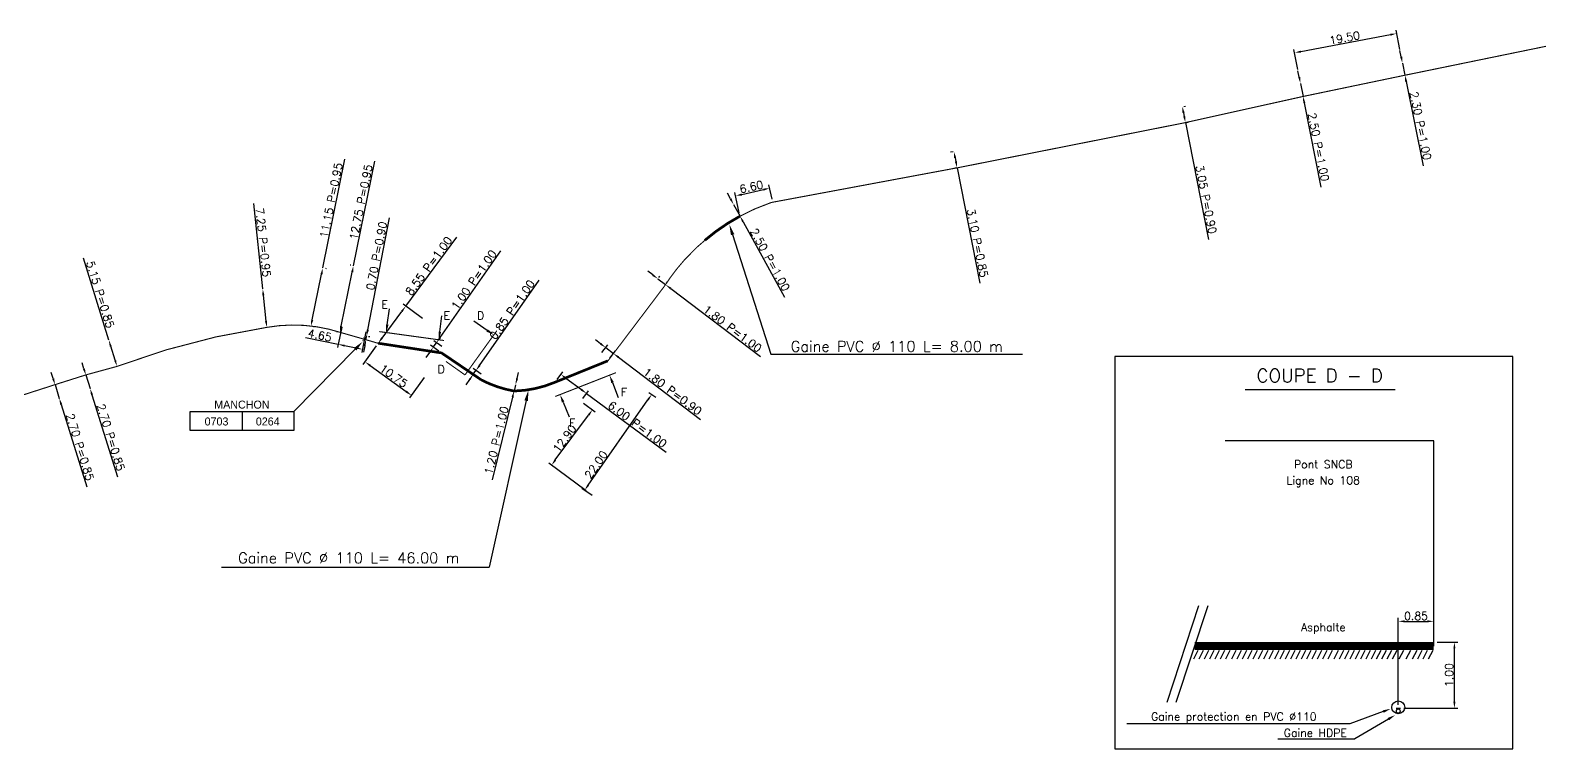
# Model space of a CAD drawing. Header units: millimetres. Extents: x 137998 to 139001, y 123989 to 124496.
# Drawn here: x 138496.3 to 138779.3, y 124013.3 to 124148 of the extents above; entities that cross this region are included whole.
import ezdxf
from ezdxf.enums import TextEntityAlignment as Align

# ---------------------------------------------------------------- set-up
doc = ezdxf.new("R2010")
doc.units = ezdxf.units.MM
doc.header["$MEASUREMENT"] = 0
doc.linetypes.add('CENTER2', pattern=[28.575, 19.05, -3.175, 3.175, -3.175])
doc.layers.get('0').update_dxf_attribs({"linetype": 'CONTINUOUS'})
doc.layers.get('DEFPOINTS').update_dxf_attribs({"linetype": 'CONTINUOUS'})
doc.layers.add('BF05', color=7, linetype='CONTINUOUS')
doc.layers.add('O_100', color=6, linetype='CONTINUOUS')
doc.styles.get("Standard").update_dxf_attribs({"font": 'ROMANS.SHX'})
doc.styles.add('TXT', font='txt')
doc.dimstyles.get("Standard").update_dxf_attribs({"dimtxt": 1.5, "dimasz": 1.2, "dimexe": 0.625, "dimexo": 0.625, "dimgap": 0.25, "dimtad": 1, "dimdec": 1, "dimzin": 0, "dimdsep": 46, "dimtxsty": 'Standard', "dimcen": -0.5, "dimdle": 1, "dimadec": 0, "dimazin": 0, "dimtfac": 0.5, "dimtdec": 1, "dimtmove": 0, "dimatfit": 3, "dimfxl": 1, "dimtolj": 1, "dimtzin": 0, "dimarcsym": 0})

# ---------------------------------------------------------------- blocks, each defined once
blk = doc.blocks.new('*D10')
at = {"layer": 'DEFPOINTS', "color": 0, "linetype": 'Continuous'}
for p in [(138752.49, 124147.36), (138753.18, 124143.74), (138734.06, 124139.96)]:
    blk.add_point(p, dxfattribs=at)
at = {"layer": 'O_100', "color": 0, "linetype": 'Continuous', "lineweight": -2}
for p, q in [((138734.52, 124143.96), (138751.32, 124147.14)), ((138753.06, 124144.36), (138752.38, 124147.97)), ((138733.94, 124140.58), (138733.23, 124144.36))]:
    blk.add_line(p, q, dxfattribs=at)
at = {"layer": 'O_100', "color": 0, "linetype": 'Continuous'}
for points in [[(138751.28, 124147.33), (138751.35, 124146.94), (138752.49, 124147.36)], [(138734.49, 124144.16), (138734.56, 124143.77), (138733.34, 124143.74)]]:
    blk.add_solid(points, dxfattribs=at)
at = {"layer": 'O_100', "color": 0, "linetype": 'Continuous', "insert": (138742.73, 124146.53), "char_height": 1.5, "attachment_point": 5, "rotation": 10.6913}
blk.add_mtext('\\A1;19.50', dxfattribs=at)
blk = doc.blocks.new('*D9')
at = {"layer": 'DEFPOINTS', "color": 0, "linetype": 'Continuous'}
for p in [(138753.57, 124141.78), (138754.03, 124139.53), (138754.03, 124139.53)]:
    blk.add_point(p, dxfattribs=at)
at = {"layer": 'O_100', "color": 0, "linetype": 'Continuous', "lineweight": -2}
for p, q in [((138753.34, 124142.96), (138753.1, 124144.14)), ((138753.57, 124141.78), (138754.03, 124139.53)), ((138754.27, 124138.35), (138757.48, 124122.55))]:
    blk.add_line(p, q, dxfattribs=at)
at = {"layer": 'O_100', "color": 0, "linetype": 'Continuous'}
for points in [[(138753.53, 124143), (138753.14, 124142.92), (138753.57, 124141.78)], [(138754.47, 124138.39), (138754.07, 124138.31), (138754.03, 124139.53)]]:
    blk.add_solid(points, dxfattribs=at)
at = {"layer": 'O_100', "color": 0, "linetype": 'Continuous', "insert": (138756.97, 124130.06), "char_height": 1.5, "attachment_point": 5, "rotation": 281.4679}
blk.add_mtext('\\A1;2.30 P=1.00', dxfattribs=at)
blk = doc.blocks.new('*D8')
at = {"layer": 'DEFPOINTS', "color": 0, "linetype": 'Continuous'}
for p in [(138734.44, 124138), (138734.93, 124135.55), (138734.93, 124135.55)]:
    blk.add_point(p, dxfattribs=at)
at = {"layer": 'O_100', "color": 0, "linetype": 'Continuous', "lineweight": -2}
for p, q in [((138734.21, 124139.18), (138733.98, 124140.36)), ((138734.44, 124138), (138734.93, 124135.55)), ((138735.16, 124134.37), (138738.28, 124118.55))]:
    blk.add_line(p, q, dxfattribs=at)
at = {"layer": 'O_100', "color": 0, "linetype": 'Continuous'}
for points in [[(138734.41, 124139.22), (138734.02, 124139.14), (138734.44, 124138)], [(138735.36, 124134.41), (138734.96, 124134.33), (138734.93, 124135.55)]]:
    blk.add_solid(points, dxfattribs=at)
at = {"layer": 'O_100', "color": 0, "linetype": 'Continuous', "insert": (138737.82, 124126.07), "char_height": 1.5, "attachment_point": 5, "rotation": 281.1672}
blk.add_mtext('\\A1;2.50 P=1.00', dxfattribs=at)
blk = doc.blocks.new('*D7')
at = {"layer": 'DEFPOINTS', "color": 0, "linetype": 'Continuous'}
for p in [(138711.95, 124133.57), (138712.54, 124130.58), (138712.89, 124130.65)]:
    blk.add_point(p, dxfattribs=at)
at = {"layer": 'O_100', "color": 0, "linetype": 'Continuous', "lineweight": -2}
for p, q in [((138712.53, 124132.46), (138712.66, 124131.82)), ((138712.57, 124133.69), (138712.91, 124133.76)), ((138712.89, 124130.65), (138717.22, 124108.71)), ((138713.16, 124130.7), (138713.5, 124130.77))]:
    blk.add_line(p, q, dxfattribs=at)
at = {"layer": 'O_100', "color": 0, "linetype": 'Continuous'}
for points in [[(138712.73, 124132.5), (138712.33, 124132.42), (138712.3, 124133.64)], [(138712.85, 124131.86), (138712.46, 124131.79), (138712.89, 124130.65)]]:
    blk.add_solid(points, dxfattribs=at)
at = {"layer": 'O_100', "color": 0, "linetype": 'Continuous', "insert": (138716.75, 124116.23), "char_height": 1.5, "attachment_point": 5, "rotation": 281.1672}
blk.add_mtext('\\A1;3.05 P=0.90', dxfattribs=at)
blk = doc.blocks.new('*D6')
at = {"layer": 'DEFPOINTS', "color": 0, "linetype": 'Continuous'}
for p in [(138669.97, 124125.3), (138670.08, 124122.16), (138670.57, 124122.26)]:
    blk.add_point(p, dxfattribs=at)
at = {"layer": 'O_100', "color": 0, "linetype": 'Continuous', "lineweight": -2}
for p, q in [((138669.35, 124125.18), (138668.86, 124125.08)), ((138669.71, 124124.03), (138669.84, 124123.34)), ((138669.96, 124122.14), (138669.46, 124122.04)), ((138670.08, 124122.16), (138674.34, 124100.55))]:
    blk.add_line(p, q, dxfattribs=at)
at = {"layer": 'O_100', "color": 0, "linetype": 'Continuous'}
for points in [[(138669.9, 124124.07), (138669.51, 124123.99), (138669.47, 124125.21)], [(138670.04, 124123.38), (138669.65, 124123.3), (138670.08, 124122.16)]]:
    blk.add_solid(points, dxfattribs=at)
at = {"layer": 'O_100', "color": 0, "linetype": 'Continuous', "insert": (138673.88, 124108.07), "char_height": 1.5, "attachment_point": 5, "rotation": 281.1672}
blk.add_mtext('\\A1;3.10 P=0.85', dxfattribs=at)
blk = doc.blocks.new('*D5')
at = {"layer": 'DEFPOINTS', "color": 0, "linetype": 'Continuous'}
for p in [(138634.93, 124118.35), (138635.52, 124115.69), (138629.37, 124113.11)]:
    blk.add_point(p, dxfattribs=at)
at = {"layer": 'O_100', "color": 0, "linetype": 'Continuous', "lineweight": -2}
for p, q in [((138629.23, 124113.72), (138628.37, 124117.52)), ((138629.68, 124117.17), (138633.76, 124118.09)), ((138635.39, 124116.3), (138634.79, 124118.96))]:
    blk.add_line(p, q, dxfattribs=at)
at = {"layer": 'O_100', "color": 0, "linetype": 'Continuous'}
for points in [[(138633.71, 124118.28), (138633.8, 124117.89), (138634.93, 124118.35)], [(138629.64, 124117.37), (138629.73, 124116.98), (138628.51, 124116.91)]]:
    blk.add_solid(points, dxfattribs=at)
at = {"layer": 'O_100', "color": 0, "linetype": 'Continuous', "insert": (138631.5, 124118.6), "char_height": 1.5, "attachment_point": 5, "rotation": 12.6831}
blk.add_mtext('\\A1;6.60', dxfattribs=at)
blk = doc.blocks.new('*D4')
at = {"layer": 'DEFPOINTS', "color": 0, "linetype": 'Continuous'}
for p in [(138628.16, 124115.3), (138629.37, 124113.11), (138629.37, 124113.11)]:
    blk.add_point(p, dxfattribs=at)
at = {"layer": 'O_100', "color": 0, "linetype": 'Continuous', "lineweight": -2}
for p, q in [((138627.58, 124116.35), (138627.01, 124117.4)), ((138628.16, 124115.3), (138629.37, 124113.11)), ((138629.94, 124112.06), (138637.71, 124097.92))]:
    blk.add_line(p, q, dxfattribs=at)
at = {"layer": 'O_100', "color": 0, "linetype": 'Continuous'}
for points in [[(138627.76, 124116.45), (138627.41, 124116.26), (138628.16, 124115.3)], [(138630.12, 124112.15), (138629.77, 124111.96), (138629.37, 124113.11)]]:
    blk.add_solid(points, dxfattribs=at)
at = {"layer": 'O_100', "color": 0, "linetype": 'Continuous', "insert": (138634.99, 124104.94), "char_height": 1.5, "attachment_point": 5, "rotation": 298.7785}
blk.add_mtext('\\A1;2.50 P=1.00', dxfattribs=at)
blk = doc.blocks.new('*D118')
at = {"layer": 'DEFPOINTS', "color": 0, "linetype": 'Continuous'}
for p in [(138572.44, 124089.37), (138573.41, 124087.47), (138573.98, 124088.29)]:
    blk.add_point(p, dxfattribs=at)
at = {"layer": 'O_100', "color": 0, "linetype": 'Continuous', "lineweight": -2}
for p, q in [((138573.13, 124090.36), (138584.54, 124106.64)), ((138571.86, 124088.55), (138572.44, 124089.37)), ((138573.47, 124088.65), (138571.93, 124089.73)), ((138571.17, 124087.57), (138570.49, 124086.59)), ((138572.9, 124087.83), (138571.35, 124088.91))]:
    blk.add_line(p, q, dxfattribs=at)
at = {"layer": 'O_100', "color": 0, "linetype": 'Continuous'}
for points in [[(138572.96, 124090.47), (138573.29, 124090.24), (138572.44, 124089.37)], [(138571.01, 124087.69), (138571.34, 124087.46), (138571.86, 124088.55)]]:
    blk.add_solid(points, dxfattribs=at)
at = {"layer": 'O_100', "color": 0, "linetype": 'Continuous', "insert": (138579.49, 124101.18), "char_height": 1.5, "attachment_point": 5, "rotation": 54.9753}
blk.add_mtext('\\A1;1.00 P=1.00', dxfattribs=at)
blk = doc.blocks.new('*D117')
at = {"layer": 'DEFPOINTS', "color": 0, "linetype": 'Continuous'}
for p in [(138566.68, 124096.22), (138570.31, 124093.53), (138561.54, 124089.28)]:
    blk.add_point(p, dxfattribs=at)
at = {"layer": 'O_100', "color": 0, "linetype": 'Continuous', "lineweight": -2}
for p, q in [((138566.68, 124096.22), (138576.28, 124109.18)), ((138562.25, 124090.25), (138565.96, 124095.26)), ((138569.81, 124093.9), (138566.18, 124096.6))]:
    blk.add_line(p, q, dxfattribs=at)
at = {"layer": 'O_100', "color": 0, "linetype": 'Continuous'}
for points in [[(138565.8, 124095.38), (138566.12, 124095.14), (138566.68, 124096.22)], [(138562.09, 124090.37), (138562.41, 124090.13), (138561.54, 124089.28)]]:
    blk.add_solid(points, dxfattribs=at)
at = {"layer": 'O_100', "color": 0, "linetype": 'Continuous', "insert": (138571.03, 124103.78), "char_height": 1.5, "attachment_point": 5, "rotation": 53.4733}
blk.add_mtext('\\A1;8.55 P=1.00', dxfattribs=at)
blk = doc.blocks.new('*D116')
at = {"layer": 'DEFPOINTS', "color": 0, "linetype": 'Continuous'}
for p in [(138561.54, 124089.28), (138570.48, 124083.34), (138567.73, 124079.53)]:
    blk.add_point(p, dxfattribs=at)
at = {"layer": 'O_100', "color": 0, "linetype": 'Continuous', "lineweight": -2}
for p, q in [((138561.17, 124088.78), (138558.67, 124085.31)), ((138560.01, 124085.11), (138566.76, 124080.24)), ((138570.12, 124082.84), (138567.37, 124079.03))]:
    blk.add_line(p, q, dxfattribs=at)
at = {"layer": 'O_100', "color": 0, "linetype": 'Continuous'}
for points in [[(138560.12, 124085.27), (138559.89, 124084.95), (138559.03, 124085.81)], [(138566.88, 124080.4), (138566.64, 124080.07), (138567.73, 124079.53)]]:
    blk.add_solid(points, dxfattribs=at)
at = {"layer": 'O_100', "color": 0, "linetype": 'Continuous', "insert": (138564.42, 124083.16), "char_height": 1.5, "attachment_point": 5, "rotation": 324.1872}
blk.add_mtext('\\A1;10.75', dxfattribs=at)
blk = doc.blocks.new('*D115')
at = {"layer": 'DEFPOINTS', "color": 0, "linetype": 'Continuous'}
for p in [(138554.83, 124092.93), (138559.36, 124092.06), (138558.57, 124088.15)]:
    blk.add_point(p, dxfattribs=at)
at = {"layer": 'O_100', "color": 0, "linetype": 'Continuous', "lineweight": -2}
for p, q in [((138554.71, 124092.31), (138553.93, 124088.46)), ((138554.05, 124089.07), (138547.9, 124090.32)), ((138559.24, 124091.45), (138558.44, 124087.54)), ((138557.39, 124088.39), (138555.23, 124088.83))]:
    blk.add_line(p, q, dxfattribs=at)
at = {"layer": 'O_100', "color": 0, "linetype": 'Continuous'}
for points in [[(138555.27, 124089.03), (138555.19, 124088.64), (138554.05, 124089.07)], [(138557.43, 124088.59), (138557.35, 124088.2), (138558.57, 124088.15)]]:
    blk.add_solid(points, dxfattribs=at)
at = {"layer": 'O_100', "color": 0, "linetype": 'Continuous', "insert": (138550.59, 124090.79), "char_height": 1.5, "attachment_point": 5, "rotation": 348.5252}
blk.add_mtext('\\A1;4.65', dxfattribs=at)
blk = doc.blocks.new('*D114')
at = {"layer": 'DEFPOINTS', "color": 0, "linetype": 'Continuous'}
for p in [(138558.97, 124090), (138559.1, 124090.7), (138559.37, 124090.65)]:
    blk.add_point(p, dxfattribs=at)
at = {"layer": 'O_100', "color": 0, "linetype": 'Continuous', "lineweight": -2}
for p, q in [((138559.59, 124091.83), (138563.62, 124112.81)), ((138559.23, 124089.95), (138559.37, 124090.65)), ((138559.58, 124089.88), (138559.84, 124089.83)), ((138559.71, 124090.58), (138559.98, 124090.53)), ((138559, 124088.77), (138558.78, 124087.59))]:
    blk.add_line(p, q, dxfattribs=at)
at = {"layer": 'O_100', "color": 0, "linetype": 'Continuous'}
for points in [[(138558.81, 124088.8), (138559.2, 124088.73), (138559.23, 124089.95)], [(138559.4, 124091.87), (138559.79, 124091.79), (138559.37, 124090.65)]]:
    blk.add_solid(points, dxfattribs=at)
at = {"layer": 'O_100', "color": 0, "linetype": 'Continuous', "insert": (138561.23, 124105.67), "char_height": 1.5, "attachment_point": 5, "rotation": 79.1442}
blk.add_mtext('\\A1;0.70 P=0.90', dxfattribs=at)
blk = doc.blocks.new('*D113')
at = {"layer": 'DEFPOINTS', "color": 0, "linetype": 'Continuous'}
for p in [(138557.05, 124103.79), (138554.35, 124091.33), (138554.5, 124091.3)]:
    blk.add_point(p, dxfattribs=at)
at = {"layer": 'O_100', "color": 0, "linetype": 'Continuous', "lineweight": -2}
for p, q in [((138556.9, 124103.82), (138560.9, 124123.45)), ((138556.43, 124103.91), (138556.29, 124103.94)), ((138554.59, 124092.5), (138556.66, 124102.64)), ((138553.89, 124091.42), (138553.74, 124091.45))]:
    blk.add_line(p, q, dxfattribs=at)
at = {"layer": 'O_100', "color": 0, "linetype": 'Continuous'}
for points in [[(138556.46, 124102.68), (138556.85, 124102.6), (138556.9, 124103.82)], [(138554.4, 124092.54), (138554.79, 124092.46), (138554.35, 124091.33)]]:
    blk.add_solid(points, dxfattribs=at)
at = {"layer": 'O_100', "color": 0, "linetype": 'Continuous', "insert": (138558.31, 124115.74), "char_height": 1.5, "attachment_point": 5, "rotation": 78.4804}
blk.add_mtext('\\A1;12.75 P=0.95', dxfattribs=at)
blk = doc.blocks.new('*D112')
at = {"layer": 'DEFPOINTS', "color": 0, "linetype": 'Continuous'}
for p in [(138551.03, 124103.45), (138551.15, 124103.43), (138548.8, 124092.53)]:
    blk.add_point(p, dxfattribs=at)
at = {"layer": 'O_100', "color": 0, "linetype": 'Continuous', "lineweight": -2}
for p, q in [((138551.15, 124103.43), (138555.3, 124123.78)), ((138551.64, 124103.33), (138551.76, 124103.3)), ((138549.16, 124093.68), (138550.91, 124102.25)), ((138549.42, 124092.4), (138549.54, 124092.38))]:
    blk.add_line(p, q, dxfattribs=at)
at = {"layer": 'O_100', "color": 0, "linetype": 'Continuous'}
for points in [[(138550.72, 124102.29), (138551.11, 124102.21), (138551.15, 124103.43)], [(138548.97, 124093.72), (138549.36, 124093.64), (138548.92, 124092.5)]]:
    blk.add_solid(points, dxfattribs=at)
at = {"layer": 'O_100', "color": 0, "linetype": 'Continuous', "insert": (138552.71, 124116.07), "char_height": 1.5, "attachment_point": 5, "rotation": 78.4804}
blk.add_mtext('\\A1;11.15 P=0.95', dxfattribs=at)
blk = doc.blocks.new('*D111')
at = {"layer": 'DEFPOINTS', "color": 0, "linetype": 'Continuous'}
for p in [(138539.88, 124099.47), (138539.88, 124099.47), (138540.63, 124092.26)]:
    blk.add_point(p, dxfattribs=at)
at = {"layer": 'O_100', "color": 0, "linetype": 'Continuous', "lineweight": -2}
for p, q in [((138539.88, 124099.47), (138538.19, 124115.51)), ((138540.51, 124093.45), (138540, 124098.28))]:
    blk.add_line(p, q, dxfattribs=at)
at = {"layer": 'O_100', "color": 0, "linetype": 'Continuous'}
for points in [[(138540.2, 124098.3), (138539.8, 124098.25), (138539.88, 124099.47)], [(138540.7, 124093.47), (138540.31, 124093.43), (138540.63, 124092.26)]]:
    blk.add_solid(points, dxfattribs=at)
at = {"layer": 'O_100', "color": 0, "linetype": 'Continuous', "insert": (138539.97, 124108.19), "char_height": 1.5, "attachment_point": 5, "rotation": 275.981}
blk.add_mtext('\\A1;7.25 P=0.95', dxfattribs=at)
blk = doc.blocks.new('*D110')
at = {"layer": 'DEFPOINTS', "color": 0, "linetype": 'Continuous'}
for p in [(138511.03, 124089.86), (138511.03, 124089.86), (138512.55, 124084.94)]:
    blk.add_point(p, dxfattribs=at)
at = {"layer": 'O_100', "color": 0, "linetype": 'Continuous', "lineweight": -2}
for p, q in [((138511.03, 124089.86), (138506.25, 124105.26)), ((138512.2, 124086.09), (138511.38, 124088.71)), ((138513.15, 124085.13), (138513.15, 124085.13))]:
    blk.add_line(p, q, dxfattribs=at)
at = {"layer": 'O_100', "color": 0, "linetype": 'Continuous'}
for points in [[(138511.57, 124088.77), (138511.19, 124088.65), (138511.03, 124089.86)], [(138512.39, 124086.15), (138512.01, 124086.03), (138512.55, 124084.94)]]:
    blk.add_solid(points, dxfattribs=at)
at = {"layer": 'O_100', "color": 0, "linetype": 'Continuous', "insert": (138509.42, 124098.43), "char_height": 1.5, "attachment_point": 5, "rotation": 287.2356}
blk.add_mtext('\\A1;5.15 P=0.85', dxfattribs=at)
blk = doc.blocks.new('*D109')
at = {"layer": 'DEFPOINTS', "color": 0, "linetype": 'Continuous'}
for p in [(138506.72, 124083.35), (138507.52, 124080.77), (138507.52, 124080.77)]:
    blk.add_point(p, dxfattribs=at)
at = {"layer": 'O_100', "color": 0, "linetype": 'Continuous', "lineweight": -2}
for p, q in [((138506.36, 124084.49), (138506, 124085.64)), ((138506.72, 124083.35), (138507.52, 124080.77)), ((138507.87, 124079.62), (138512.65, 124064.22))]:
    blk.add_line(p, q, dxfattribs=at)
at = {"layer": 'O_100', "color": 0, "linetype": 'Continuous'}
for points in [[(138506.55, 124084.55), (138506.17, 124084.43), (138506.72, 124083.35)], [(138508.06, 124079.68), (138507.68, 124079.56), (138507.52, 124080.77)]]:
    blk.add_solid(points, dxfattribs=at)
at = {"layer": 'O_100', "color": 0, "linetype": 'Continuous', "insert": (138511.39, 124071.64), "char_height": 1.5, "attachment_point": 5, "rotation": 287.2356}
blk.add_mtext('\\A1;2.70 P=0.85', dxfattribs=at)
blk = doc.blocks.new('*D108')
at = {"layer": 'DEFPOINTS', "color": 0, "linetype": 'Continuous'}
for p in [(138500.94, 124081.52), (138501.74, 124078.94), (138501.74, 124078.94)]:
    blk.add_point(p, dxfattribs=at)
at = {"layer": 'O_100', "color": 0, "linetype": 'Continuous', "lineweight": -2}
for p, q in [((138500.59, 124082.67), (138500.23, 124083.81)), ((138500.94, 124081.52), (138501.74, 124078.94)), ((138502.1, 124077.8), (138506.88, 124062.39))]:
    blk.add_line(p, q, dxfattribs=at)
at = {"layer": 'O_100', "color": 0, "linetype": 'Continuous'}
for points in [[(138500.78, 124082.73), (138500.4, 124082.61), (138500.94, 124081.52)], [(138502.29, 124077.86), (138501.91, 124077.74), (138501.74, 124078.94)]]:
    blk.add_solid(points, dxfattribs=at)
at = {"layer": 'O_100', "color": 0, "linetype": 'Continuous', "insert": (138505.62, 124069.82), "char_height": 1.5, "attachment_point": 5, "rotation": 287.2356}
blk.add_mtext('\\A1;2.70 P=0.85', dxfattribs=at)
blk = doc.blocks.new('MANCHON')
at = {"linetype": 'ByBlock', "const_width": 0.1, "flags": 128}
for points in [[(-0.38, 0.25), (-0.13, 0.25), (-0.13, -0.25), (-0.38, -0.25)], [(0.36, 0.25), (0.11, 0.25), (0.11, -0.25), (0.36, -0.25)]]:
    blk.add_lwpolyline(points, dxfattribs=at)
at = {"linetype": 'ByBlock'}
blk.add_point((0, 0), dxfattribs=at)
blk = doc.blocks.new('MES_MAN')
at = {"linetype": 'Continuous', "flags": 128}
blk.add_lwpolyline([(0, 0), (-4.85, 0), (-4.85, 1.79), (0, 1.79), (4.85, 1.79), (4.85, 0)], close=True, dxfattribs=at)
blk.add_lwpolyline([(0, 1.79), (0, 0)], dxfattribs=at)
at = {"linetype": 'Continuous', "style": 'TXT'}
blk.add_text('MANCHON', height=0.75, dxfattribs=at).set_placement((-0.01, 2.43), align=Align.MIDDLE)
for tag, p in [('M1', (-2.39, 0.85)), ('M2', (2.41, 0.85))]:
    blk.add_attdef(tag, text='', height=0.75, dxfattribs=at).set_placement(p, align=Align.MIDDLE)
blk = doc.blocks.new('*D57')
at = {"layer": 'DEFPOINTS', "color": 0, "linetype": 'Continuous'}
for p in [(138612.79, 124079.65), (138614.09, 124078.74), (138602.15, 124060.36)]:
    blk.add_point(p, dxfattribs=at)
at = {"layer": 'O_100', "color": 0, "linetype": 'Continuous', "lineweight": -2}
for p, q in [((138600.91, 124062.68), (138612.1, 124078.67)), ((138613.58, 124079.1), (138612.28, 124080.01)), ((138601.63, 124060.71), (138599.71, 124062.06))]:
    blk.add_line(p, q, dxfattribs=at)
at = {"layer": 'O_100', "color": 0, "linetype": 'Continuous'}
for points in [[(138611.94, 124078.78), (138612.27, 124078.55), (138612.79, 124079.65)], [(138600.75, 124062.8), (138601.08, 124062.57), (138600.23, 124061.7)]]:
    blk.add_solid(points, dxfattribs=at)
at = {"layer": 'O_100', "color": 0, "linetype": 'Continuous', "insert": (138602.39, 124066.53), "char_height": 1.5, "attachment_point": 5, "rotation": 55.0095}
blk.add_mtext('\\A1;22.00', dxfattribs=at)
blk = doc.blocks.new('*D56')
at = {"layer": 'DEFPOINTS', "color": 0, "linetype": 'Continuous'}
for p in [(138613.79, 124101.11), (138613.98, 124101.35), (138615.22, 124100.02)]:
    blk.add_point(p, dxfattribs=at)
at = {"layer": 'O_100', "color": 0, "linetype": 'Continuous', "lineweight": -2}
for p, q in [((138613.02, 124102.08), (138612.06, 124102.8)), ((138613.98, 124101.35), (138615.41, 124100.27)), ((138614.17, 124101.61), (138614.35, 124101.85)), ((138615.6, 124100.52), (138615.79, 124100.77)), ((138616.37, 124099.54), (138633.22, 124086.77))]:
    blk.add_line(p, q, dxfattribs=at)
at = {"layer": 'O_100', "color": 0, "linetype": 'Continuous'}
for points in [[(138613.14, 124102.24), (138612.9, 124101.92), (138613.98, 124101.35)], [(138616.49, 124099.7), (138616.25, 124099.38), (138615.41, 124100.27)]]:
    blk.add_solid(points, dxfattribs=at)
at = {"layer": 'O_100', "color": 0, "linetype": 'Continuous', "insert": (138627.96, 124092.01), "char_height": 1.5, "attachment_point": 5, "rotation": 322.8322}
blk.add_mtext('\\A1;1.80 P=1.00', dxfattribs=at)
blk = doc.blocks.new('*D55')
at = {"layer": 'DEFPOINTS', "color": 0, "linetype": 'Continuous'}
for p in [(138603.12, 124087.06), (138605.62, 124087.38), (138604.55, 124085.97)]:
    blk.add_point(p, dxfattribs=at)
at = {"layer": 'O_100', "color": 0, "linetype": 'Continuous', "lineweight": -2}
for p, q in [((138603.23, 124089.2), (138602.27, 124089.92)), ((138603.49, 124087.56), (138604.56, 124088.97)), ((138604.19, 124088.47), (138605.62, 124087.38)), ((138604.93, 124086.47), (138606, 124087.88)), ((138606.58, 124086.66), (138621.98, 124074.98))]:
    blk.add_line(p, q, dxfattribs=at)
at = {"layer": 'O_100', "color": 0, "linetype": 'Continuous'}
for points in [[(138603.35, 124089.35), (138603.11, 124089.04), (138604.19, 124088.47)], [(138606.7, 124086.82), (138606.46, 124086.5), (138605.62, 124087.38)]]:
    blk.add_solid(points, dxfattribs=at)
at = {"layer": 'O_100', "color": 0, "linetype": 'Continuous', "insert": (138616.72, 124080.23), "char_height": 1.5, "attachment_point": 5, "rotation": 322.8322}
blk.add_mtext('\\A1;1.80 P=0.90', dxfattribs=at)
blk = doc.blocks.new('*D54')
at = {"layer": 'DEFPOINTS', "color": 0, "linetype": 'Continuous'}
for p in [(138599.51, 124078.41), (138601.7, 124076.79), (138601, 124061.27)]:
    blk.add_point(p, dxfattribs=at)
at = {"layer": 'O_100', "color": 0, "linetype": 'Continuous', "lineweight": -2}
for p, q in [((138600.01, 124078.04), (138602.2, 124076.42)), ((138594.74, 124067.4), (138600.98, 124075.83)), ((138600.5, 124061.64), (138593.52, 124066.8))]:
    blk.add_line(p, q, dxfattribs=at)
at = {"layer": 'O_100', "color": 0, "linetype": 'Continuous'}
for points in [[(138600.82, 124075.94), (138601.14, 124075.71), (138601.7, 124076.79)], [(138594.58, 124067.52), (138594.9, 124067.28), (138594.02, 124066.43)]]:
    blk.add_solid(points, dxfattribs=at)
at = {"layer": 'O_100', "color": 0, "linetype": 'Continuous', "insert": (138596.48, 124071.42), "char_height": 1.5, "attachment_point": 5, "rotation": 53.4746}
blk.add_mtext('\\A1;12.90', dxfattribs=at)
blk = doc.blocks.new('*D53')
at = {"layer": 'DEFPOINTS', "color": 0, "linetype": 'Continuous'}
for p in [(138594.69, 124081.97), (138599.51, 124078.41), (138600.59, 124079.87)]:
    blk.add_point(p, dxfattribs=at)
at = {"layer": 'O_100', "color": 0, "linetype": 'Continuous', "lineweight": -2}
for p, q in [((138595.06, 124082.48), (138596.14, 124083.94)), ((138596.73, 124082.73), (138599.63, 124080.59)), ((138599.88, 124078.91), (138600.97, 124080.37)), ((138600.59, 124079.87), (138615.51, 124068.84))]:
    blk.add_line(p, q, dxfattribs=at)
at = {"layer": 'O_100', "color": 0, "linetype": 'Continuous'}
for points in [[(138596.85, 124082.89), (138596.62, 124082.56), (138595.77, 124083.44)], [(138599.75, 124080.75), (138599.51, 124080.42), (138600.59, 124079.87)]]:
    blk.add_solid(points, dxfattribs=at)
at = {"layer": 'O_100', "color": 0, "linetype": 'Continuous', "insert": (138610.13, 124074.06), "char_height": 1.5, "attachment_point": 5, "rotation": 323.5255}
blk.add_mtext('\\A1;6.00 P=1.00', dxfattribs=at)
blk = doc.blocks.new('*D52')
at = {"layer": 'DEFPOINTS', "color": 0, "linetype": 'Continuous'}
for p in [(138587.28, 124081.49), (138587, 124080.33), (138587, 124080.33)]:
    blk.add_point(p, dxfattribs=at)
at = {"layer": 'O_100', "color": 0, "linetype": 'Continuous', "lineweight": -2}
for p, q in [((138587.57, 124082.66), (138587.85, 124083.82)), ((138587.28, 124081.49), (138587, 124080.33)), ((138586.71, 124079.16), (138582.92, 124063.7))]:
    blk.add_line(p, q, dxfattribs=at)
at = {"layer": 'O_100', "color": 0, "linetype": 'Continuous'}
for points in [[(138587.37, 124082.71), (138587.76, 124082.61), (138587.28, 124081.49)], [(138586.52, 124079.21), (138586.9, 124079.11), (138587, 124080.33)]]:
    blk.add_solid(points, dxfattribs=at)
at = {"layer": 'O_100', "color": 0, "linetype": 'Continuous', "insert": (138583.7, 124071.09), "char_height": 1.5, "attachment_point": 5, "rotation": 76.2297}
blk.add_mtext('\\A1;1.20 P=1.00', dxfattribs=at)
blk = doc.blocks.new('*D51')
at = {"layer": 'DEFPOINTS', "color": 0, "linetype": 'Continuous'}
for p in [(138579.85, 124084.16), (138580.87, 124082.41), (138581.36, 124083.1)]:
    blk.add_point(p, dxfattribs=at)
at = {"layer": 'O_100', "color": 0, "linetype": 'Continuous', "lineweight": -2}
for p, q in [((138580.54, 124085.14), (138591.74, 124101.12)), ((138580.36, 124082.76), (138578.85, 124083.82)), ((138580.85, 124083.46), (138579.34, 124084.52)), ((138579.36, 124083.46), (138579.85, 124084.16)), ((138578.67, 124082.48), (138577.99, 124081.5))]:
    blk.add_line(p, q, dxfattribs=at)
at = {"layer": 'O_100', "color": 0, "linetype": 'Continuous'}
for points in [[(138578.51, 124082.59), (138578.84, 124082.37), (138579.36, 124083.46)], [(138580.38, 124085.26), (138580.7, 124085.03), (138579.85, 124084.16)]]:
    blk.add_solid(points, dxfattribs=at)
at = {"layer": 'O_100', "color": 0, "linetype": 'Continuous', "insert": (138586.64, 124095.58), "char_height": 1.5, "attachment_point": 5, "rotation": 54.9753}
blk.add_mtext('\\A1;0.85 P=1.00', dxfattribs=at)
blk = doc.blocks.new('*D50')
at = {"layer": 'BF05', "color": 0, "lineweight": -2}
for p, q in [((138752.79, 124021.5), (138752.79, 124037.78)), ((138753.99, 124037.15), (138758.23, 124037.15))]:
    blk.add_line(p, q, dxfattribs=at)
at = {"layer": 'BF05', "color": 0}
for points in [[(138753.99, 124037.35), (138753.99, 124036.95), (138752.79, 124037.15)], [(138758.23, 124037.35), (138758.23, 124036.95), (138759.43, 124037.15)]]:
    blk.add_solid(points, dxfattribs=at)
at = {"layer": 'DEFPOINTS', "color": 0}
for p in [(138759.43, 124037.15), (138759.43, 124037.15), (138752.79, 124020.88)]:
    blk.add_point(p, dxfattribs=at)
at = {"layer": 'BF05', "color": 0, "insert": (138756.11, 124038.15), "char_height": 1.5, "attachment_point": 5}
blk.add_mtext('\\A1;0.85', dxfattribs=at)
blk = doc.blocks.new('*D49')
at = {"layer": 'BF05', "color": 0, "lineweight": -2}
for p, q in [((138760.06, 124033.27), (138763.94, 124033.27)), ((138763.31, 124022.08), (138763.31, 124032.07)), ((138753.84, 124020.88), (138763.94, 124020.88))]:
    blk.add_line(p, q, dxfattribs=at)
at = {"layer": 'BF05', "color": 0}
for points in [[(138763.11, 124032.07), (138763.51, 124032.07), (138763.31, 124033.27)], [(138763.11, 124022.08), (138763.51, 124022.08), (138763.31, 124020.88)]]:
    blk.add_solid(points, dxfattribs=at)
at = {"layer": 'DEFPOINTS', "color": 0}
for p in [(138759.43, 124033.27), (138763.31, 124033.27), (138753.22, 124020.88)]:
    blk.add_point(p, dxfattribs=at)
at = {"layer": 'BF05', "color": 0, "insert": (138762.31, 124027.07), "char_height": 1.5, "attachment_point": 5, "rotation": 90}
blk.add_mtext('\\A1;1.00', dxfattribs=at)

msp = doc.modelspace()

# ---------------------------------------------------------------- linework, layer by layer
at = {"layer": 'BF05'}
for p, q in [((138563.234, 124092.739), (138563.641, 124095.735)), ((138573.085, 124091.426), (138573.455, 124094.427)), ((138581.966, 124091.688), (138579.475, 124093.402)), ((138605.435, 124081.936), (138606.544, 124079.123)), ((138596.198, 124078.269), (138597.341, 124075.47))]:
    msp.add_line(p, q, dxfattribs=at)
at = {"layer": 'BF05', "linetype": 'CENTER2'}
for p, q in [((138715.357, 124040.043), (138708.782, 124020.204)), ((138717.085, 124040.043), (138710.51, 124020.204))]:
    msp.add_line(p, q, dxfattribs=at)
at = {"layer": 'BF05', "linetype": 'Continuous'}
for p, q in [((138715.213, 124031.659), (138714.363, 124030.044)), ((138716.213, 124031.659), (138715.363, 124030.044)), ((138717.213, 124031.659), (138716.363, 124030.044)), ((138718.213, 124031.659), (138717.363, 124030.044)), ((138719.213, 124031.659), (138718.363, 124030.044)), ((138720.213, 124031.659), (138719.363, 124030.044)), ((138721.213, 124031.659), (138720.363, 124030.044)), ((138722.342, 124031.659), (138721.492, 124030.044)), ((138723.342, 124031.659), (138722.492, 124030.044)), ((138724.342, 124031.659), (138723.492, 124030.044)), ((138725.342, 124031.659), (138724.492, 124030.044)), ((138726.342, 124031.659), (138725.492, 124030.044)), ((138727.342, 124031.659), (138726.492, 124030.044)), ((138728.342, 124031.659), (138727.492, 124030.044)), ((138729.342, 124031.659), (138728.492, 124030.044)), ((138730.399, 124031.659), (138729.549, 124030.044)), ((138731.399, 124031.659), (138730.549, 124030.044)), ((138732.399, 124031.659), (138731.549, 124030.044)), ((138733.399, 124031.659), (138732.549, 124030.044)), ((138734.399, 124031.659), (138733.549, 124030.044)), ((138735.399, 124031.659), (138734.549, 124030.044)), ((138736.399, 124031.659), (138735.549, 124030.044)), ((138737.399, 124031.659), (138736.549, 124030.044)), ((138738.399, 124031.659), (138737.549, 124030.044)), ((138739.399, 124031.659), (138738.549, 124030.044)), ((138740.399, 124031.659), (138739.549, 124030.044)), ((138741.528, 124031.659), (138740.678, 124030.044)), ((138742.528, 124031.659), (138741.678, 124030.044)), ((138743.528, 124031.659), (138742.678, 124030.044)), ((138744.528, 124031.659), (138743.678, 124030.044)), ((138745.528, 124031.659), (138744.678, 124030.044)), ((138746.528, 124031.659), (138745.678, 124030.044)), ((138747.528, 124031.659), (138746.678, 124030.044)), ((138748.528, 124031.659), (138747.678, 124030.044)), ((138749.497, 124031.659), (138748.647, 124030.044)), ((138750.497, 124031.659), (138749.647, 124030.044)), ((138751.497, 124031.659), (138750.647, 124030.044)), ((138752.497, 124031.659), (138751.647, 124030.044)), ((138753.741, 124031.659), (138752.892, 124030.044)), ((138755.071, 124031.659), (138754.221, 124030.044)), ((138756.264, 124031.659), (138755.414, 124030.044)), ((138757.213, 124031.659), (138756.363, 124030.044)), ((138758.213, 124031.659), (138757.363, 124030.044)), ((138759.252, 124031.659), (138758.402, 124030.044)), ((138749.96, 124020.232), (138743.672, 124017.904)), ((138743.672, 124017.904), (138701.892, 124017.904))]:
    msp.add_line(p, q, dxfattribs=at)
at = {"layer": 'BF05', "const_width": 0.2, "flags": 128}
for points in [[(138573.874, 124089.799), (138561.753, 124091.468)], [(138583.774, 124091.636), (138577.803, 124083.341)], [(138577.803, 124083.341), (138574.23, 124085.873)], [(138594.715, 124079.303), (138606.106, 124083.769)]]:
    msp.add_lwpolyline(points, dxfattribs=at)
at = {"layer": 'BF05', "linetype": 'Continuous'}
msp.add_lwpolyline([(138699.616, 124086.783), (138699.616, 124013.252), (138774.272, 124013.252), (138774.272, 124086.783)], close=True, dxfattribs=at)
msp.add_lwpolyline([(138724.087, 124080.635), (138752.191, 124080.635)], dxfattribs=at)
at = {"layer": 'BF05', "flags": 128}
for points in [[(138759.431, 124032.498), (138759.431, 124070.972), (138759.431, 124070.972), (138720.336, 124070.972)], [(138752.367, 124020.877), (138753.215, 124020.877)]]:
    msp.add_lwpolyline(points, dxfattribs=at)
at = {"layer": 'BF05', "linetype": 'Continuous', "const_width": 1.5}
msp.add_lwpolyline([(138714.584, 124032.498), (138759.431, 124032.498)], dxfattribs=at)
at = {"layer": 'BF05'}
msp.add_circle((138752.775, 124021.022), 1.207, dxfattribs=at)
for points in [[(138562.972, 124092.804), (138563.469, 124092.742), (138563.037, 124091.284)], [(138572.837, 124091.457), (138573.333, 124091.395), (138572.902, 124089.937)], [(138581.825, 124091.482), (138582.108, 124091.894), (138583.202, 124090.838)], [(138605.694, 124082.008), (138605.232, 124081.819), (138604.896, 124083.302)], [(138596.429, 124078.363), (138595.966, 124078.174), (138595.63, 124079.657)]]:
    msp.add_solid(points, dxfattribs=at)
at = {"layer": 'BF05', "linetype": 'Continuous'}
msp.add_solid([(138749.873, 124020.466), (138750.046, 124019.997), (138751.366, 124020.753)], dxfattribs=at)
at = {"layer": 'O_100'}
for p, q in [((138627.982, 124109.641), (138635.163, 124087.22)), ((138635.163, 124087.22), (138682.359, 124087.22)), ((138589.271, 124078.521), (138582.355, 124047.28))]:
    msp.add_line(p, q, dxfattribs=at)
at = {"layer": 'O_100', "linetype": 'Continuous'}
for p, q in [((138557.199, 124088.149), (138545.689, 124076.507)), ((138532.126, 124047.28), (138582.355, 124047.28)), ((138750.92, 124018.816), (138744.658, 124015.151)), ((138730.232, 124015.151), (138744.658, 124015.151))]:
    msp.add_line(p, q, dxfattribs=at)
at = {"layer": 'O_100', "linetype": 'Continuous', "flags": 128}
msp.add_lwpolyline([(138792.567, 124147.435, 0.2, 0.2, 0), (138754.032, 124139.53, 0.2, 0.2, 0), (138734.929, 124135.549, 0.2, 0.2, 0), (138712.543, 124130.58, 0.2, 0.2, 0), (138670.568, 124122.261, 0.2, 0.2, 0), (138635.236, 124115.675, 0.2, 0.2, 0.1287463), (138618.896, 124104.844, 0.2, 0.2, 0.0392291), (138615.222, 124100.02, 0.2, 0.2, 0), (138604.801, 124086.235, 0.2, 0.2, -0.1297379), (138604.236, 124085.78, 0.2, 0.2, 0), (138594.687, 124081.975, 0.2, 0.2, -0.110764), (138586.996, 124080.327, 0.2, 0.2, -0.078232), (138580.872, 124082.406, 0.2, 0.2, 0), (138573.828, 124087.258, 0.2, 0.2, 0.1417672), (138572.97, 124087.555, 0.2, 0.2, 0), (138563.052, 124089.022, 0.2, 0.2, -0.0531098), (138560.211, 124089.663, 0.2, 0.2, 0), (138554.501, 124091.296, 0.2, 0.2, 0.1235832), (138540.63, 124092.258, 0.2, 0.2, 0.0523336), (138512.553, 124084.941, 0.2, 0.2, 0), (138506.716, 124083.348, 0.2, 0.2, 0), (138500.944, 124081.522, 0.2, 0.2, 0), (138484.436, 124076.208, 0.2, 0.2, 0)], format="xyseb", dxfattribs=at)
at = {"layer": 'O_100', "linetype": 'Continuous', "const_width": 0.5, "flags": 128}
for points in [[(138622.771, 124108.58, -0.0548156), (138629.365, 124113.109, -0.4433598)], [(138561.538, 124089.284), (138573.41, 124087.47), (138580.872, 124082.406, 0.0758863), (138586.996, 124080.327, 0.0958823), (138594.687, 124081.975), (138604.551, 124085.973)]]:
    msp.add_lwpolyline(points, format="xyb", dxfattribs=at)
at = {"layer": 'O_100', "linetype": 'Continuous', "const_width": 0.25, "flags": 128}
msp.add_lwpolyline([(138752.4, 124020.323, 1), (138753.15, 124020.323, 1)], format="xyb", close=True, dxfattribs=at)
at = {"layer": 'O_100'}
for points in [[(138627.665, 124109.54), (138628.299, 124109.743), (138627.372, 124111.546)], [(138588.946, 124078.593), (138589.597, 124078.449), (138589.704, 124080.473)]]:
    msp.add_solid(points, dxfattribs=at)
at = {"layer": 'O_100', "linetype": 'Continuous'}
for points in [[(138556.962, 124088.383), (138557.436, 124087.915), (138558.605, 124089.571)], [(138750.793, 124019.032), (138751.047, 124018.601), (138752.212, 124019.579)]]:
    msp.add_solid(points, dxfattribs=at)

# ---------------------------------------------------------------- block references
at = {"layer": 'O_100', "linetype": 'Continuous', "rotation": 344.2102516266457}
msp.add_blockref('MANCHON', (138558.965, 124089.996), dxfattribs=at)
at = {"layer": 'O_100', "linetype": 'Continuous', "xscale": 2, "yscale": 2, "zscale": 2}
msp.add_blockref('MES_MAN', (138535.995, 124072.921), dxfattribs=at).add_auto_attribs({'M1': '0703', 'M2': '0264'})

# ---------------------------------------------------------------- texts
at = {"layer": 'BF05'}
for s, p in [('E', (138562.724, 124096.55)), ('E', (138574.389, 124094.471)), ('D', (138580.755, 124094.478)), ('D', (138573.342, 124084.411)), ('F', (138607.612, 124080.125)), ('F', (138597.881, 124074.334))]:
    msp.add_text(s, height=1.5, dxfattribs=at).set_placement(p, align=Align.MIDDLE)
at = {"layer": 'BF05', "linetype": 'Continuous'}
for s, height, p in [('COUPE D - D', 2.5, (138738.049, 124083.221)), ('Pont SNCB', 1.5, (138738.727, 124066.589)), ('Ligne No 108', 1.5, (138738.727, 124063.369)), ('Asphalte', 1.5, (138738.727, 124035.786)), ('Gaine protection en PVC %%c110', 1.5, (138721.955, 124019.079))]:
    msp.add_text(s, height=height, dxfattribs=at).set_placement(p, align=Align.MIDDLE)
at = {"layer": 'O_100', "linetype": 'Continuous'}
for s, p in [('Gaine PVC %%C 110 L= 8.00 m', (138658.762, 124088.751)), ('Gaine PVC %%C 110 L= 46.00 m', (138556.011, 124049.084))]:
    msp.add_text(s, height=2, dxfattribs=at).set_placement(p, align=Align.MIDDLE)
at = {"layer": 'O_100'}
msp.add_text('Gaine HDPE', height=1.5, dxfattribs=at).set_placement((138737.24, 124016.271), align=Align.MIDDLE)

# ---------------------------------------------------------------- dimensions: what is measured, and where the dimension line sits
at = {"layer": 'BF05'}
dim = msp.add_linear_dim(base=(138759.431, 124037.152), p1=(138752.791, 124020.877), p2=(138759.431, 124037.152), text='0.85', dimstyle='Standard', dxfattribs=at)
dim.commit()
dim.dimension.update_dxf_attribs({"geometry": '*D50', "text_midpoint": (138756.111, 124038.152)})
dim = msp.add_linear_dim(base=(138763.314, 124033.269), p1=(138753.215, 124020.877), p2=(138759.431, 124033.269), angle=90, text='1.00', dimstyle='Standard', dxfattribs=at)
dim.commit()
dim.dimension.update_dxf_attribs({"geometry": '*D49', "text_midpoint": (138762.314, 124027.073)})
at = {"layer": 'O_100', "linetype": 'Continuous'}
for base, p1, p2, angle, text, picture, middle in [((138752.495, 124147.358), (138734.057, 124139.964), (138753.177, 124143.744), 10.69129, '19.50', '*D10', (138742.734, 124146.533)), ((138634.926, 124118.351), (138629.365, 124113.109), (138635.524, 124115.69), 12.68307, '6.60', '*D5', (138631.499, 124118.604)), ((138566.678, 124096.223), (138561.538, 124089.284), (138570.312, 124093.531), 53.47334, '8.55 P=1.00', '*D117', (138571.031, 124103.781))]:
    dim = msp.add_linear_dim(base=base, p1=p1, p2=p2, angle=angle, text=text, dimstyle='Standard', dxfattribs=at)
    dim.commit()
    dim.dimension.update_dxf_attribs({"geometry": picture, "text_midpoint": middle})
for p1, p2, text, picture, middle in [((138753.574, 124141.784), (138754.032, 124139.53), '2.30 P=1.00', '*D9', (138756.973, 124130.062)), ((138734.445, 124138.002), (138734.929, 124135.549), '2.50 P=1.00', '*D8', (138737.82, 124126.065)), ((138628.162, 124115.3), (138629.365, 124113.109), '2.50 P=1.00', '*D4', (138634.991, 124104.944)), ((138540.63, 124092.258), (138539.875, 124099.469), '7.25 P=0.95', '*D111', (138539.967, 124108.19)), ((138512.553, 124084.941), (138511.027, 124089.86), '5.15 P=0.85', '*D110', (138509.415, 124098.432)), ((138500.944, 124081.522), (138501.744, 124078.943), '2.70 P=0.85', '*D108', (138505.622, 124069.818)), ((138506.716, 124083.348), (138507.516, 124080.769), '2.70 P=0.85', '*D109', (138511.394, 124071.644)), ((138587.281, 124081.492), (138586.996, 124080.327), '1.20 P=1.00', '*D52', (138583.702, 124071.088))]:
    dim = msp.add_aligned_dim(p1=p1, p2=p2, distance=0, text=text, dimstyle='Standard', dxfattribs=at)
    dim.commit()
    dim.dimension.update_dxf_attribs({"geometry": picture, "text_midpoint": middle})
for base, p1, p2, angle, text, picture, middle, dimtype in [((138712.888, 124130.648), (138711.952, 124133.572), (138712.543, 124130.58), 281.16722, '3.05 P=0.90', '*D7', (138715.772, 124116.035), 161), ((138551.151, 124103.429), (138548.805, 124092.528), (138551.031, 124103.453), 78.48039, '11.15 P=0.95', '*D112', (138553.686, 124115.868), 161), ((138554.352, 124091.326), (138557.047, 124103.789), (138554.501, 124091.296), 258.48039, '12.75 P=0.95', '*D113', (138559.287, 124115.544), 161), ((138670.075, 124122.164), (138669.968, 124125.303), (138670.568, 124122.261), 281.16722, '3.10 P=0.85', '*D6', (138672.896, 124107.874), 161), ((138559.366, 124090.651), (138558.965, 124089.996), (138559.101, 124090.702), 79.14422, '0.70 P=0.90', '*D114', (138562.21, 124105.48), 161), ((138572.437, 124089.373), (138573.41, 124087.47), (138573.984, 124088.289), 54.97532, '1.00 P=1.00', '*D118', (138580.313, 124100.611), 161), ((138579.851, 124084.159), (138580.872, 124082.406), (138581.359, 124083.102), 54.97532, '0.85 P=1.00', '*D51', (138587.456, 124095.011), 161), ((138613.975, 124101.355), (138615.222, 124100.02), (138613.788, 124101.108), 142.83217, '1.80 P=1.00', '*D56', (138627.354, 124091.212), 161), ((138558.568, 124088.154), (138554.833, 124092.927), (138559.361, 124092.058), 348.52522, '4.65', '*D115', (138550.389, 124089.814), 160), ((138567.735, 124079.535), (138561.538, 124089.284), (138570.482, 124083.342), 324.1872, '10.75', '*D116', (138563.833, 124082.35), 160), ((138605.62, 124087.383), (138603.116, 124087.06), (138604.551, 124085.973), 322.83217, '1.80 P=0.90', '*D55', (138616.112, 124079.428), 161), ((138600.594, 124079.872), (138594.687, 124081.975), (138599.512, 124078.408), 323.5255, '6.00 P=1.00', '*D53', (138609.537, 124073.26), 161), ((138601.696, 124076.79), (138601, 124061.266), (138599.512, 124078.408), 53.47465, '12.90', '*D54', (138597.279, 124070.826), 160), ((138612.79, 124079.65), (138602.147, 124060.356), (138614.094, 124078.737), 55.0095, '22.00', '*D57', (138603.205, 124065.956), 160)]:
    dim = msp.add_linear_dim(base=base, p1=p1, p2=p2, angle=angle, text=text, dimstyle='Standard', dxfattribs=at)
    dim.commit()
    dim.dimension.update_dxf_attribs({"geometry": picture, "text_midpoint": middle, "dimtype": dimtype})

doc.saveas('drawing.dxf')
